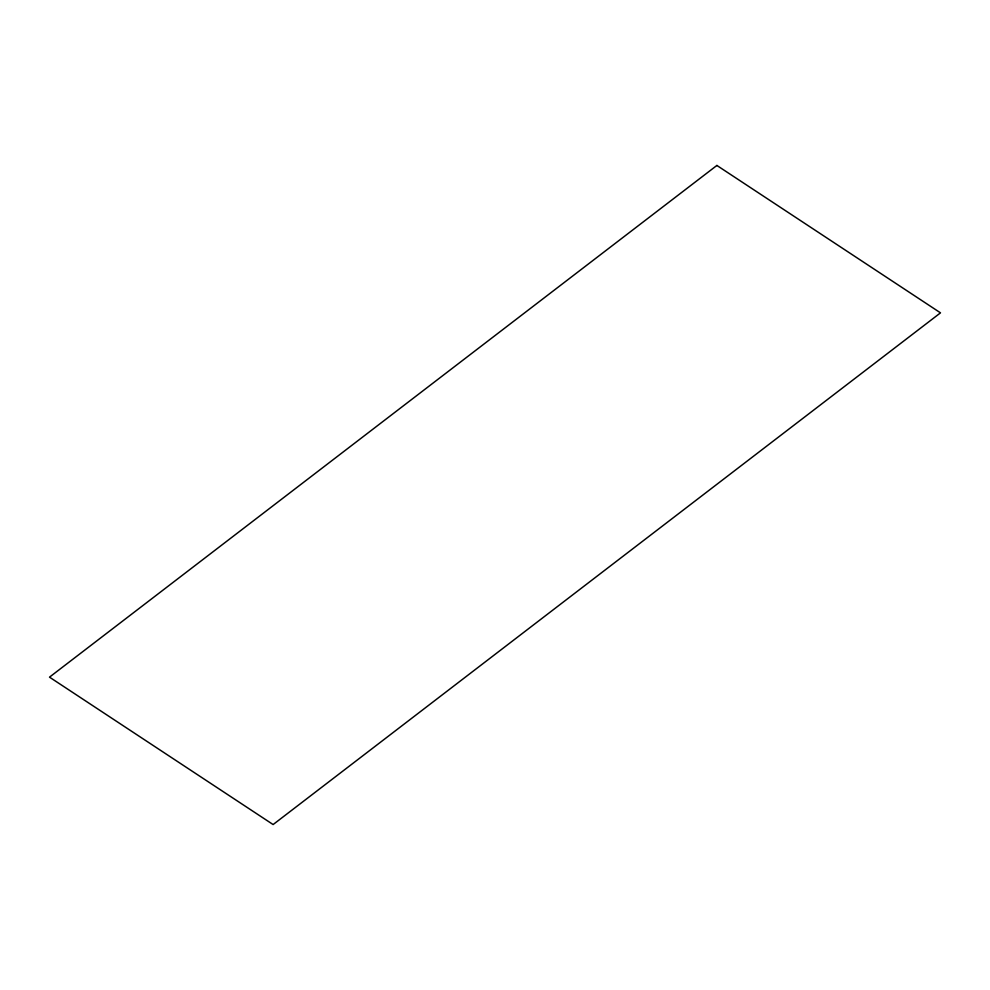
<?xml version="1.0" encoding="UTF-8"?>
<svg xmlns="http://www.w3.org/2000/svg" width="990" height="990" viewBox="0 0 990 990"><rect width="100%" height="100%" fill="white"/><g stroke="black" fill="none" stroke-linecap="round" stroke-linejoin="round"><path stroke-width="1.49" d="M716.884 165.454L49.5 677.148L273.116 824.546L940.5 312.852L716.884 165.454"/></g></svg>
